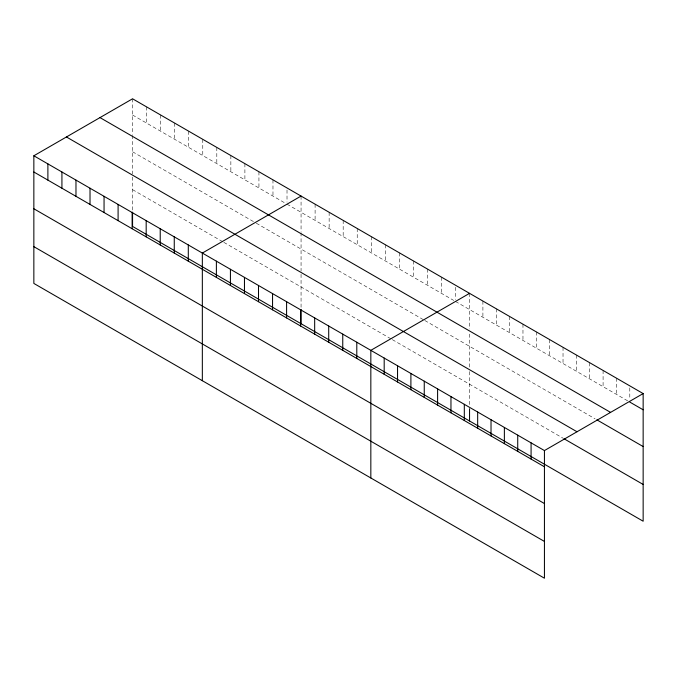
<?xml version="1.0" encoding="UTF-8"?>
<svg xmlns="http://www.w3.org/2000/svg" width="677" height="677" viewBox="0 0 677 677"><rect width="100%" height="100%" fill="white"/><g stroke="black" fill="none" stroke-linecap="round" stroke-linejoin="round"><path stroke-width="0.51" stroke-dasharray="3.38 2.54" d="M132.565 115.005L285.262 203.168M287.014 204.183L453.759 300.444M455.511 301.46L628.019 401.055M132.565 151.775L255.424 222.708M256.304 223.215L423.92 319.993M424.792 320.492L595.075 418.809M132.565 189.662L222.953 241.85M223.833 242.358L391.45 339.126M392.33 339.634L563.027 438.188M629.796 387.896L629.796 399.041M616.442 378.155L616.442 394.369M603.089 370.446L603.089 386.66M589.735 362.737L589.735 378.951M576.381 355.027L576.381 371.241M563.027 347.318L563.027 363.532M549.673 339.609L549.673 355.823M536.319 331.899L536.319 348.113M522.966 324.19L522.966 340.404M509.612 316.481L509.612 332.695M496.258 308.771L496.258 324.985M482.904 301.062L482.904 317.276M469.55 293.353L469.55 328.971M469.55 334.074L469.55 368.432M469.55 371.588L469.55 405.667M455.511 287.268L455.511 299.429M441.472 277.138L441.472 293.353M427.432 269.031L427.432 285.245M413.385 260.924L413.385 277.138M399.345 252.817L399.345 269.031M385.306 244.71L385.306 260.924M371.267 236.603L371.267 252.817M357.228 228.496L357.228 244.71M343.18 220.389L343.18 236.603M329.14 212.282L329.14 228.496M315.101 204.175L315.101 220.397M301.062 196.068L301.062 231.695M301.062 232.71L301.062 271.155M301.062 274.312L301.062 308.39M287.014 189.992L287.014 202.152M272.975 179.854L272.975 196.076M258.936 171.755L258.936 187.969M244.896 163.648L244.896 179.862M230.857 155.541L230.857 171.755M216.809 147.434L216.809 163.648M202.77 139.327L202.77 155.541M188.731 131.22L188.731 147.434M174.691 123.112L174.691 139.327M160.652 115.005L160.652 131.22M146.604 106.898L146.604 123.112M132.565 98.791L132.565 134.418M132.565 135.434L132.565 173.879M132.565 177.035L132.565 211.114"/><path stroke-width="1.02" d="M33.85 155.786L544.435 450.569L544.435 578.209L33.85 283.426L33.85 155.786L132.565 98.791L643.15 393.574L643.15 521.214L132.565 226.431L132.565 212.129M301.062 196.068L202.338 253.063L202.338 380.702M469.55 293.353L370.835 350.339L370.835 477.979M544.435 450.569L643.15 393.574M629.796 402.079L643.15 409.788M99.993 117.603L610.569 412.386M596.86 419.833L643.15 446.558M66.431 136.974L577.007 431.757M563.916 438.704L643.15 484.444M33.85 172L544.435 466.783M33.85 208.77L544.435 503.553M33.85 246.656L544.435 541.439M531.081 442.86L531.081 459.074M517.727 435.15L517.727 451.364M504.373 427.441L504.373 443.655M491.02 419.732L491.02 435.946M477.666 412.022L477.666 428.236M469.55 408.73L469.55 420.992M464.312 404.313L464.312 420.527M450.958 396.604L450.958 412.818M437.604 388.894L437.604 405.108M424.251 381.185L424.251 397.399M410.897 373.467L410.897 389.69M397.543 365.758L397.543 381.98M384.189 358.048L384.189 374.271M356.796 342.232L356.796 358.455M342.757 334.125L342.757 350.347M328.709 326.026L328.709 342.24M314.67 317.919L314.67 334.133M301.062 309.414L301.062 323.708M300.63 309.812L300.63 326.026M286.591 301.705L286.591 317.919M272.552 293.598L272.552 309.812M258.504 285.491L258.504 301.705M244.465 277.384L244.465 293.598M230.425 269.277L230.425 285.491M216.386 261.17L216.386 277.384M188.299 244.956L188.299 261.17M174.26 236.848L174.26 253.071M160.221 228.741L160.221 244.964M146.181 220.634L146.181 236.857M132.133 212.527L132.133 228.75M118.094 204.429L118.094 220.643M104.055 196.322L104.055 212.536M90.016 188.214L90.016 204.429M75.976 180.107L75.976 196.322M61.929 172L61.929 188.214M47.889 163.893L47.889 180.107"/></g></svg>
